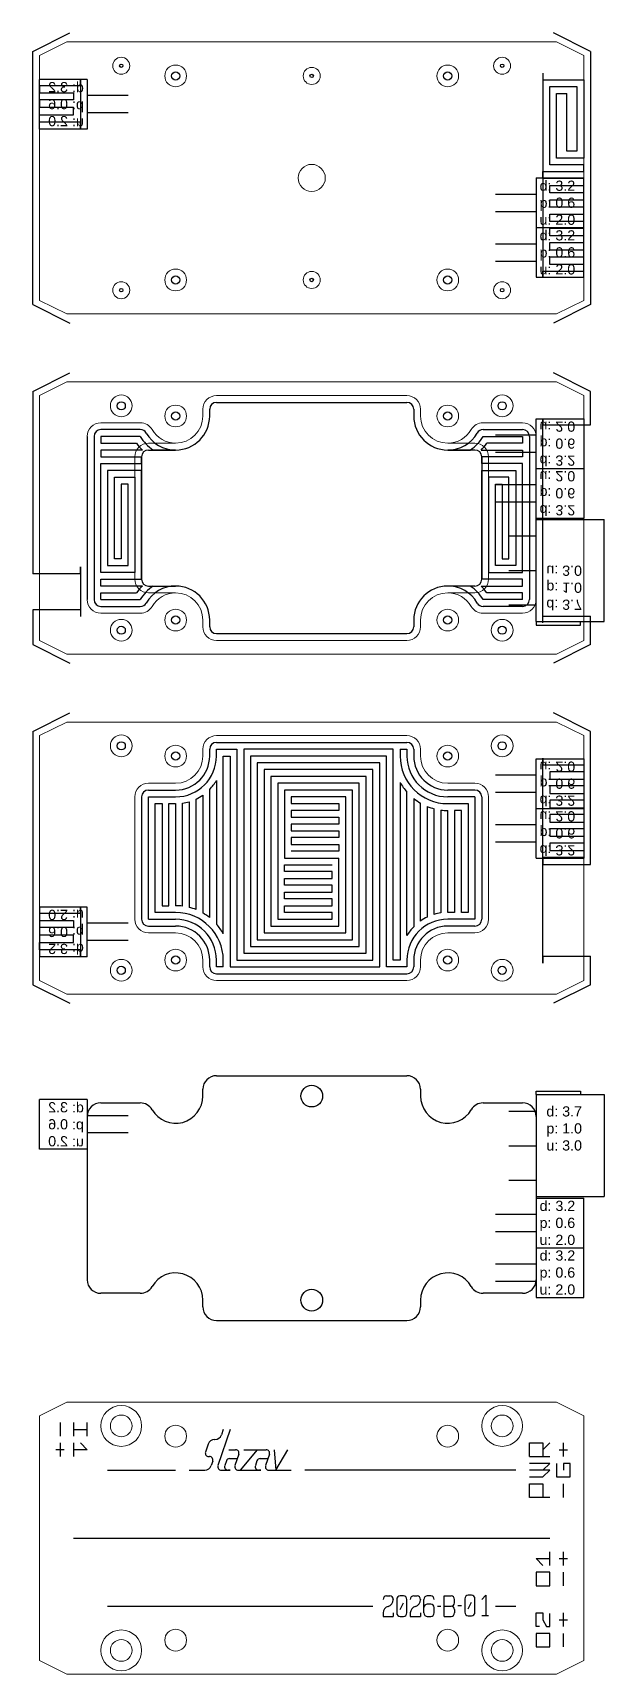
# Model space of a CAD drawing. Header units: millimetres. Extents: x -6 to 383, y -200 to 41.
# Drawn here: x 299 to 383, y -200 to 41.3 of the extents above; entities outside this region: 3.
import ezdxf

# ---------------------------------------------------------------- set-up
doc = ezdxf.new("R2010")
doc.units = ezdxf.units.MM
doc.layers.get('0').update_dxf_attribs({"lineweight": 13, "true_color": 0x000000})
for name, color, linetype, lineweight, true_color in [('comp', 1, 'Continuous', 25, 0xff0000), ('cut', 174, 'Continuous', 25, 0x000080), ('cut_1.1mm', 30, 'Continuous', 25, 0xff7f00), ('cut_1.7mm', 134, 'Continuous', 25, 0x008080), ('cut_2.2mm', 94, 'Continuous', 25, 0x008000), ('cut_2mm', 214, 'Continuous', 25, 0x800080), ('engrave', 54, 'Continuous', 25, 0x808000)]:
    doc.layers.add(name, color=color, linetype=linetype, lineweight=lineweight, true_color=true_color)
doc.styles.add('textstyle0', font='')
doc.styles.add('textstyle3', font='')
doc.styles.add('textstyle4', font='')
doc.styles.get('textstyle0').set_extended_font_data('Nimbus Sans L')
doc.styles.get('textstyle3').set_extended_font_data('Nimbus Sans L')
doc.styles.get('textstyle4').set_extended_font_data('Nimbus Sans L')

# ---------------------------------------------------------------- blocks, each defined once
blk = doc.blocks.new('conn5x3')
at = {"layer": 'comp'}
for p, q in [((0, 7.54), (0, 8.04)), ((0, 8.04), (6.5, 8.04)), ((0, 7.54), (10, 7.54)), ((0, 7.54), (0, -7.46)), ((6.5, 8.04), (6.5, 7.54)), ((10, 7.54), (10, -7.46)), ((-4, 5.08), (0, 5.08)), ((-4, 0), (0, 0)), ((-4, -5.08), (0, -5.08)), ((0, -7.46), (10, -7.46))]:
    blk.add_line(p, q, dxfattribs=at)
at = {"layer": 'comp', "insert": (1.5, 2.54), "char_height": 1.5, "attachment_point": 4, "style": 'textstyle4'}
blk.add_mtext('d: 3.7\\Pp: 1.0\\Pu: 3.0', dxfattribs=at)
blk = doc.blocks.new('conn2.56x2')
at = {"layer": 'comp'}
for p, q in [((0, 3.65), (7, 3.65)), ((0, 3.65), (0, -3.65)), ((7, -3.65), (7, 3.65)), ((-6, 1.27), (0, 1.27)), ((-6, -1.27), (0, -1.27)), ((0, -3.65), (7, -3.65))]:
    blk.add_line(p, q, dxfattribs=at)
at = {"layer": 'comp', "insert": (0.5, 0), "char_height": 1.5, "attachment_point": 4, "style": 'textstyle3'}
blk.add_mtext('d: 3.2\\Pp: 0.6\\Pu: 2.0', dxfattribs=at)
blk = doc.blocks.new('res')
at = {"layer": 'comp'}
for p, q in [((-6, 2.54), (0, 2.54)), ((0, 4.75), (10, 4.75)), ((0, 4.75), (0, -4.75)), ((10, -4.75), (10, 4.75)), ((-6, 0), (0, 0)), ((-6, -2.54), (0, -2.54)), ((0, -4.75), (10, -4.75)), ((11.5, -2.7), (10, -2.7)), ((10, -4.7), (11.5, -4.7)), ((11.5, -4.7), (11.5, -2.7))]:
    blk.add_line(p, q, dxfattribs=at)
at = {"layer": 'comp', "insert": (2, 0), "char_height": 1.5, "attachment_point": 4, "style": 'textstyle0'}
blk.add_mtext('d: 2.0\\Pp: 0.4\\Pu: 2.2', dxfattribs=at)

msp = doc.modelspace()

# ---------------------------------------------------------------- linework, layer by layer
for p, q in [((300, 38), (304, 40)), ((376, 40), (304, 40)), ((380, 38), (376, 40)), ((300, 38), (300, 2)), ((380, 38), (380, 2)), ((300, 2), (304, 0)), ((304, 0), (376, 0)), ((380, 2), (376, 0)), ((300, -12), (304, -10)), ((300, -12), (300, -48)), ((376, -10), (304, -10)), ((326, -12), (354, -12)), ((380, -12), (376, -10)), ((380, -12), (380, -48)), ((324, -15), (324, -14)), ((356, -14), (356, -15)), ((314.8, -16), (309, -16)), ((365.2, -16), (371, -16)), ((307, -18), (307, -42)), ((316, -19), (320, -19)), ((364, -19), (360, -19)), ((373, -18), (373, -42)), ((314, -21), (314, -39)), ((366, -21), (366, -39)), ((316, -41), (320, -41)), ((364, -41), (360, -41)), ((309, -44), (314.8, -44)), ((324, -46), (324, -45)), ((356, -45), (356, -46)), ((371, -44), (365.2, -44)), ((300, -48), (304, -50)), ((326, -48), (354, -48)), ((380, -48), (376, -50)), ((304, -50), (376, -50)), ((300, -62), (304, -60)), ((376, -60), (304, -60)), ((380, -62), (376, -60)), ((300, -62), (300, -98)), ((326, -62), (354, -62)), ((380, -62), (380, -98)), ((324, -65), (324, -64)), ((356, -64), (356, -65)), ((316, -69), (320, -69)), ((364, -69), (360, -69)), ((314, -71), (314, -89)), ((366, -71), (366, -89)), ((316, -91), (320, -91)), ((364, -91), (360, -91)), ((324, -96), (324, -95)), ((356, -95), (356, -96)), ((300, -98), (304, -100)), ((326, -98), (354, -98)), ((380, -98), (376, -100)), ((304, -100), (376, -100)), ((300, -162), (304, -160)), ((376, -160), (304, -160)), ((380, -162), (376, -160)), ((300, -162), (300, -198)), ((380, -162), (380, -198)), ((300, -198), (304, -200)), ((304, -200), (376, -200)), ((380, -198), (376, -200))]:
    msp.add_line(p, q)
for centre, radius in [((312, 36.5), 1.25), ((320, 35), 1.6), ((340, 35), 1.25), ((360, 35), 1.6), ((368, 36.5), 1.25), ((340, 20), 2), ((320, 5), 1.6), ((340, 5), 1.25), ((360, 5), 1.6), ((312, 3.5), 1.25), ((368, 3.5), 1.25), ((312, -13.5), 1.6), ((368, -13.5), 1.6), ((320, -15), 1.6), ((360, -15), 1.6), ((320, -45), 1.6), ((360, -45), 1.6), ((312, -46.5), 1.6), ((368, -46.5), 1.6), ((312, -63.5), 1.6), ((368, -63.5), 1.6), ((320, -65), 1.6), ((360, -65), 1.6), ((320, -95), 1.6), ((360, -95), 1.6), ((312, -96.5), 1.6), ((368, -96.5), 1.6), ((312, -163.5), 3), ((368, -163.5), 3), ((312, -163.5), 1.6), ((320, -165), 1.6), ((360, -165), 1.6), ((368, -163.5), 1.6), ((312, -196.5), 3), ((312, -196.5), 1.6), ((320, -195), 1.6), ((360, -195), 1.6), ((368, -196.5), 3), ((368, -196.5), 1.6)]:
    msp.add_circle(centre, radius)
for centre, radius, start, end in [((326, -14), 2, 90, 180), ((354, -14), 2, 0, 90), ((309, -18), 2, 90, 180), ((314.8, -18), 2, 30, 90), ((320, -15), 4, 270, 0), ((360, -15), 4, 180, 270), ((365.2, -18), 2, 90, 150), ((371, -18), 2, 0, 90), ((316, -21), 2, 90, 180), ((320, -15), 4, 210, 270), ((360, -15), 4, 270, 330), ((364, -21), 2, 0, 90), ((316, -39), 2, 180, 270), ((320, -45), 4, 90, 150), ((320, -45), 4, 0, 90), ((360, -45), 4, 90, 180), ((360, -45), 4, 30, 90), ((364, -39), 2, 270, 0), ((309, -42), 2, 180, 270), ((314.8, -42), 2, 270, 330), ((365.2, -42), 2, 210, 270), ((371, -42), 2, 270, 0), ((326, -46), 2, 180, 270), ((354, -46), 2, 270, 0), ((326, -64), 2, 90, 180), ((354, -64), 2, 0, 90), ((320, -65), 4, 270, 0), ((360, -65), 4, 180, 270), ((316, -71), 2, 90, 180), ((364, -71), 2, 0, 90), ((316, -89), 2, 180, 270), ((364, -89), 2, 270, 0), ((320, -95), 4, 0, 90), ((360, -95), 4, 90, 180), ((326, -96), 2, 180, 270), ((354, -96), 2, 270, 0)]:
    msp.add_arc(centre, radius, start, end)
at = {"layer": 'cut'}
for p, q in [((299, 38.62), (304.45, 41.34)), ((381, 38.62), (375.55, 41.34)), ((299, 1.38), (299, 38.62)), ((381, 38.62), (381, 1.38)), ((299, 1.38), (304.45, -1.34)), ((381, 1.38), (375.55, -1.34)), ((299, -11.38), (304.45, -8.66)), ((381, -11.38), (375.55, -8.66)), ((299, -11.38), (299, -38.2)), ((381, -16.3), (381, -11.38)), ((325, -15), (325, -14)), ((326, -13), (354, -13)), ((355, -14), (355, -15)), ((374, -45.43), (374, -15.4)), ((374, -15.4), (374, -16.3)), ((374, -16.3), (381, -16.3)), ((315, -21), (315, -39)), ((316, -20), (320, -20)), ((364, -20), (360, -20)), ((365, -21), (365, -39)), ((306, -38.2), (299, -38.2)), ((306, -37.2), (306, -44.5)), ((306, -38.2), (306, -37.2)), ((316, -40), (320, -40)), ((364, -40), (360, -40)), ((299, -43.5), (299, -48.62)), ((306, -43.5), (299, -43.5)), ((306, -43.5), (306, -44.5)), ((325, -46), (325, -45)), ((355, -45), (355, -46)), ((374, -44.43), (381, -44.43)), ((374, -45.43), (374, -44.43)), ((381, -48.62), (381, -44.43)), ((326, -47), (354, -47)), ((299, -48.62), (304.45, -51.34)), ((381, -48.62), (375.55, -51.34)), ((299, -61.38), (304.45, -58.66)), ((381, -61.38), (375.55, -58.66)), ((299, -61.38), (299, -98.62)), ((381, -80.93), (381, -61.38)), ((374, -95.43), (374, -79.97)), ((374, -79.97), (374, -80.93)), ((374, -80.93), (381, -80.93)), ((374, -94.43), (381, -94.43)), ((374, -94.43), (374, -95.43)), ((381, -98.62), (381, -94.43)), ((299, -98.62), (304.45, -101.34)), ((381, -98.62), (375.55, -101.34)), ((326, -112), (354, -112)), ((324, -115), (324, -114)), ((356, -114), (356, -115)), ((307, -118), (307, -142)), ((309, -116), (314.8, -116)), ((365.2, -116), (371, -116)), ((373, -118), (373, -142)), ((314.8, -144), (309, -144)), ((371, -144), (365.2, -144)), ((324, -146), (324, -145)), ((356, -145), (356, -146)), ((326, -148), (354, -148))]:
    msp.add_line(p, q, dxfattribs=at)
for centre, radius in [((312, 36.5), 0.25), ((368, 36.5), 0.25), ((320, 35), 0.6), ((340, 35), 0.25), ((360, 35), 0.6), ((320, 5), 0.6), ((340, 5), 0.25), ((360, 5), 0.6), ((312, 3.5), 0.25), ((368, 3.5), 0.25), ((312, -13.5), 0.6), ((320, -15), 0.6), ((360, -15), 0.6), ((368, -13.5), 0.6), ((320, -45), 0.6), ((360, -45), 0.6), ((312, -46.5), 0.6), ((368, -46.5), 0.6), ((312, -63.5), 0.6), ((320, -65), 0.6), ((360, -65), 0.6), ((368, -63.5), 0.6), ((312, -96.5), 0.6), ((320, -95), 0.6), ((360, -95), 0.6), ((368, -96.5), 0.6), ((340, -115), 1.6), ((340, -145), 1.6)]:
    msp.add_circle(centre, radius, dxfattribs=at)
for centre, radius, start, end in [((326, -14), 1, 90, 180), ((354, -14), 1, 0, 90), ((320, -15), 5, 270, 0), ((360, -15), 5, 180, 270), ((316, -21), 1, 90, 180), ((364, -21), 1, 0, 90), ((316, -39), 1, 180, 270), ((320, -45), 5, 0, 90), ((360, -45), 5, 90, 180), ((364, -39), 1, 270, 0), ((326, -46), 1, 180, 270), ((354, -46), 1, 270, 0), ((326, -114), 2, 90, 180), ((354, -114), 2, 0, 90), ((320, -115), 4, 210, 0), ((360, -115), 4, 180, 330), ((309, -118), 2, 90, 180), ((314.8, -118), 2, 30, 90), ((365.2, -118), 2, 90, 150), ((371, -118), 2, 0, 90), ((309, -142), 2, 180, 270), ((320, -145), 4, 0, 150), ((360, -145), 4, 30, 180), ((371, -142), 2, 270, 0), ((314.8, -142), 2, 270, 330), ((365.2, -142), 2, 210, 270), ((326, -146), 2, 180, 270), ((354, -146), 2, 270, 0)]:
    msp.add_arc(centre, radius, start, end, dxfattribs=at)
at = {"layer": 'cut_1.1mm'}
for p, q in [((374, -79.9), (374, -65.3)), ((374, -65.3), (374, -66.3)), ((374, -66.3), (380, -66.3)), ((380, -67.3), (375, -67.3)), ((375, -67.3), (375, -68.4)), ((380, -66.3), (380, -67.3)), ((375, -68.4), (380, -68.4)), ((380, -69.4), (375, -69.4)), ((375, -69.4), (375, -70.5)), ((380, -68.4), (380, -69.4)), ((375, -70.5), (380, -70.5)), ((380, -71.5), (375, -71.5)), ((375, -71.5), (375, -72.6)), ((380, -70.5), (380, -71.5)), ((375, -72.6), (380, -72.6)), ((380, -73.6), (375, -73.6)), ((375, -73.6), (375, -74.7)), ((375, -74.7), (380, -74.7)), ((380, -72.6), (380, -73.6)), ((380, -74.7), (380, -75.7)), ((380, -75.7), (375, -75.7)), ((375, -75.7), (375, -76.8)), ((375, -76.8), (380, -76.8)), ((380, -76.8), (380, -77.8)), ((380, -77.8), (375, -77.8)), ((375, -77.8), (375, -78.9)), ((375, -78.9), (380, -78.9)), ((380, -78.9), (380, -79.9)), ((380, -79.9), (374, -79.9)), ((300, -88.1), (306, -88.1)), ((300, -88.1), (300, -89.2)), ((300, -89.2), (305, -89.2)), ((305, -89.2), (305, -90.2)), ((306, -87.2), (306, -94.5)), ((306, -88.1), (306, -87.2)), ((305, -90.2), (300, -90.2)), ((300, -90.2), (300, -91.3)), ((300, -91.3), (305, -91.3)), ((305, -92.4), (305, -91.3)), ((300, -93.5), (300, -92.4)), ((300, -92.4), (305, -92.4)), ((306, -93.5), (300, -93.5)), ((306, -94.5), (306, -93.5))]:
    msp.add_line(p, q, dxfattribs=at)
at = {"layer": 'cut_1.7mm'}
for p, q in [((306, 34.5), (306, 27.2)), ((306, 33.6), (306, 34.5)), ((300, 33.6), (306, 33.6)), ((300, 33.6), (300, 32.5)), ((300, 32.5), (305, 32.5)), ((305, 31.5), (300, 31.5)), ((300, 31.5), (300, 30.4)), ((305, 32.5), (305, 31.5)), ((300, 30.4), (305, 30.4)), ((300, 28.2), (300, 29.3)), ((300, 29.3), (305, 29.3)), ((305, 29.3), (305, 30.4)), ((306, 28.2), (300, 28.2)), ((306, 27.2), (306, 28.2)), ((374, 19.9), (374, 5.3)), ((380, 19.9), (374, 19.9)), ((380, 18.9), (380, 19.9)), ((375, 17.8), (375, 18.9)), ((375, 18.9), (380, 18.9)), ((380, 17.8), (375, 17.8)), ((380, 16.8), (380, 17.8)), ((375, 15.7), (375, 16.8)), ((375, 16.8), (380, 16.8)), ((380, 15.7), (375, 15.7)), ((375, 13.6), (375, 14.7)), ((375, 14.7), (380, 14.7)), ((380, 14.7), (380, 15.7)), ((380, 13.6), (375, 13.6)), ((375, 11.5), (375, 12.6)), ((375, 12.6), (380, 12.6)), ((380, 12.6), (380, 13.6)), ((380, 11.5), (375, 11.5)), ((375, 9.4), (375, 10.5)), ((375, 10.5), (380, 10.5)), ((380, 10.5), (380, 11.5)), ((380, 9.4), (375, 9.4)), ((375, 7.3), (375, 8.4)), ((375, 8.4), (380, 8.4)), ((380, 7.3), (375, 7.3)), ((380, 8.4), (380, 9.4)), ((380, 6.3), (380, 7.3)), ((374, 6.3), (380, 6.3)), ((374, 5.3), (374, 6.3))]:
    msp.add_line(p, q, dxfattribs=at)
at = {"layer": 'cut_2.2mm'}
for p, q in [((374, 35.43), (374, 19.97)), ((374, 35.43), (374, 34.43)), ((374, 34.43), (380, 34.43)), ((380, 34.43), (380, 22.93)), ((375, 21.93), (375, 33.43)), ((375, 33.43), (379, 33.43)), ((376, 22.93), (376, 32.43)), ((376, 32.43), (377.5, 32.43)), ((377.5, 23.93), (377.5, 32.43)), ((379, 33.43), (379, 23.93)), ((380, 21.93), (375, 21.93)), ((380, 22.93), (376, 22.93)), ((379, 23.93), (377.5, 23.93)), ((380, 20.93), (380, 21.93)), ((374, 20.93), (380, 20.93)), ((374, 19.97), (374, 20.93))]:
    msp.add_line(p, q, dxfattribs=at)
at = {"layer": 'cut_2mm'}
for p, q in [((307, -18), (307, -42)), ((308, -18), (308, -42)), ((314.8, -17), (309, -17)), ((314.8, -18), (309, -18)), ((309, -18), (309, -19)), ((309, -19), (314.26, -19)), ((365.2, -17), (371, -17)), ((365.2, -18), (371, -18)), ((371, -19), (365.74, -19)), ((371, -18), (371, -19)), ((372, -18), (372, -42)), ((373, -42), (373, -18)), ((315.1, -20), (309, -20)), ((309, -20), (309, -21)), ((309, -21), (315, -21)), ((315, -22), (315, -21)), ((320, -20), (316.68, -20)), ((360, -20), (363.32, -20)), ((364.9, -20), (371, -20)), ((371, -21), (365, -21)), ((365, -22), (365, -21)), ((371, -20), (371, -21)), ((309, -38), (309, -22)), ((309, -22), (315, -22)), ((315, -23), (310, -23)), ((310, -23), (310, -37)), ((311, -36), (311, -24)), ((311, -24), (314, -24)), ((314, -24), (314, -38)), ((315, -39), (315, -23)), ((371, -22), (365, -22)), ((365, -39), (365, -23)), ((365, -23), (370, -23)), ((369, -24), (366, -24)), ((366, -24), (366, -38)), ((369, -36), (369, -24)), ((370, -23), (370, -37)), ((371, -38), (371, -22)), ((313, -25), (312, -25)), ((312, -25), (312, -36)), ((313, -37), (313, -25)), ((367, -37), (367, -25)), ((367, -25), (368, -25)), ((368, -25), (368, -36)), ((312, -36), (311, -36)), ((368, -36), (369, -36)), ((314, -38), (309, -38)), ((310, -37), (313, -37)), ((366, -38), (371, -38)), ((370, -37), (367, -37)), ((309, -40), (309, -39)), ((309, -39), (315, -39)), ((315.1, -40), (309, -40)), ((309, -42), (309, -41)), ((309, -41), (314.26, -41)), ((316.68, -40), (320, -40)), ((363.32, -40), (360, -40)), ((364.9, -40), (371, -40)), ((371, -39), (365, -39)), ((371, -41), (365.74, -41)), ((371, -40), (371, -39)), ((371, -42), (371, -41)), ((309, -42), (314.8, -42)), ((309, -43), (314.8, -43)), ((371, -42), (365.2, -42)), ((371, -43), (365.2, -43)), ((325, -65), (325, -64)), ((326, -63), (354, -63)), ((326, -65), (326, -64)), ((326, -64), (329, -64)), ((327, -91.13), (327, -65)), ((327, -65), (328, -65)), ((328, -65), (328, -96)), ((329, -64), (329, -95)), ((352, -64), (330, -64)), ((330, -64), (330, -94)), ((351, -65), (331, -65)), ((331, -65), (331, -93)), ((351, -96), (351, -65)), ((352, -95), (352, -64)), ((353, -64), (353, -65)), ((353, -64), (354, -64)), ((354, -64), (354, -65)), ((355, -64), (355, -65)), ((350, -66), (332, -66)), ((332, -66), (332, -92)), ((349, -67), (333, -67)), ((333, -67), (333, -68)), ((349, -95), (349, -67)), ((350, -96), (350, -66)), ((325, -88.76), (325, -69.9)), ((326, -68.61), (326, -89.71)), ((333, -68), (333, -91)), ((348, -68), (334, -68)), ((334, -68), (334, -90)), ((347, -69), (335, -69)), ((335, -69), (335, -89)), ((347, -93), (347, -69)), ((348, -94), (348, -68)), ((353, -68.87), (353, -95)), ((315, -71), (315, -89)), ((316, -70), (320, -70)), ((316, -89), (316, -71)), ((316, -71), (320, -71)), ((317, -88), (317, -72)), ((317, -72), (318, -72)), ((318, -72), (318, -87)), ((319, -87), (319, -72)), ((319, -72), (320, -72)), ((320, -72), (320, -87)), ((321, -87.06), (321, -71.93)), ((322, -71.71), (322, -87.25)), ((323, -87.58), (323, -71.32)), ((324, -70.74), (324, -88.07)), ((346, -70), (336, -70)), ((336, -70), (336, -80)), ((345, -71), (337, -71)), ((337, -71), (337, -72)), ((337, -72), (344, -72)), ((344, -72), (344, -73)), ((345, -91), (345, -71)), ((346, -92), (346, -70)), ((354, -91.39), (354, -70.29)), ((355, -71.24), (355, -90.1)), ((356, -89.26), (356, -71.93)), ((364, -70), (360, -70)), ((364, -71), (360, -71)), ((360, -72), (363, -72)), ((363, -72), (363, -88)), ((364, -71), (364, -89)), ((365, -71), (365, -89)), ((344, -73), (337, -73)), ((337, -73), (337, -74)), ((337, -74), (344, -74)), ((344, -74), (344, -75)), ((357, -72.42), (357, -88.68)), ((358, -88.29), (358, -72.75)), ((359, -72.94), (359, -88.07)), ((360, -88), (360, -73)), ((362, -73), (361, -73)), ((361, -73), (361, -88)), ((362, -88), (362, -73)), ((344, -75), (337, -75)), ((337, -75), (337, -76)), ((337, -76), (344, -76)), ((344, -77), (337, -77)), ((337, -77), (337, -78)), ((344, -76), (344, -77)), ((337, -78), (344, -78)), ((344, -79), (337, -79)), ((344, -78), (344, -79)), ((336, -80), (344, -80)), ((336, -82), (336, -81)), ((336, -81), (343, -81)), ((343, -82), (336, -82)), ((343, -83), (343, -82)), ((344, -90), (344, -80)), ((336, -84), (336, -83)), ((336, -83), (343, -83)), ((343, -84), (336, -84)), ((343, -85), (343, -84)), ((336, -86), (336, -85)), ((336, -85), (343, -85)), ((343, -86), (336, -86)), ((343, -87), (343, -86)), ((316, -89), (320, -89)), ((320, -88), (317, -88)), ((318, -87), (319, -87)), ((335, -89), (343, -89)), ((336, -88), (336, -87)), ((336, -87), (343, -87)), ((343, -88), (336, -88)), ((343, -89), (343, -88)), ((361, -88), (360, -88)), ((364, -89), (360, -89)), ((363, -88), (362, -88)), ((316, -90), (320, -90)), ((333, -91), (345, -91)), ((334, -90), (344, -90)), ((364, -90), (360, -90)), ((330, -94), (348, -94)), ((331, -93), (347, -93)), ((332, -92), (346, -92)), ((325, -96), (325, -95)), ((326, -96), (326, -95)), ((327, -96), (326, -96)), ((327, -96), (327, -95)), ((328, -96), (350, -96)), ((329, -95), (349, -95)), ((354, -96), (351, -96)), ((353, -95), (352, -95)), ((354, -95), (354, -96)), ((355, -95), (355, -96)), ((326, -97), (354, -97))]:
    msp.add_line(p, q, dxfattribs=at)
for centre, radius, start, end in [((309, -18), 1, 90, 180), ((320, -15), 7, 214.8499, 225.5847), ((314.8, -18), 1, 30, 90), ((320, -15), 6, 210, 236.4427), ((320, -15), 5, 210, 270), ((360, -15), 5, 270, 330), ((360, -15), 6, 303.5573, 330), ((365.2, -18), 1, 90, 150), ((360, -15), 7, 314.4153, 325.1501), ((371, -18), 1, 0, 90), ((320, -45), 7, 134.4153, 145.1501), ((320, -45), 6, 123.5573, 150), ((320, -45), 5, 90, 150), ((360, -45), 5, 30, 90), ((360, -45), 6, 30, 56.4427), ((360, -45), 7, 34.8499, 45.5847), ((309, -42), 1, 180, 270), ((314.8, -42), 1, 270, 330), ((365.2, -42), 1, 210, 270), ((371, -42), 1, 270, 0), ((320, -65), 5, 270, 0), ((320, -65), 6, 270, 0), ((326, -64), 1, 90, 180), ((360, -65), 7, 180, 270), ((354, -64), 1, 0, 90), ((360, -65), 6, 180, 270), ((360, -65), 5, 180, 270), ((320, -65), 7, 315.5847, 328.9973), ((360, -65), 8, 208.955, 221.4096), ((316, -71), 1, 90, 180), ((320, -65), 7, 278.2132, 286.6015), ((320, -65), 7, 295.3769, 304.8499), ((360, -65), 8, 231.3178, 240), ((364, -71), 1, 0, 90), ((360, -65), 8, 247.9757, 255.5225), ((360, -65), 8, 262.8192, 270), ((316, -89), 1, 180, 270), ((320, -95), 8, 82.8192, 90), ((320, -95), 7, 0, 90), ((320, -95), 6, 0, 90), ((320, -95), 8, 67.9757, 75.5225), ((320, -95), 8, 51.3178, 60), ((360, -95), 6, 90, 180), ((360, -95), 7, 115.3769, 124.8499), ((360, -95), 7, 98.2132, 106.6015), ((364, -89), 1, 270, 0), ((320, -95), 5, 0, 90), ((320, -95), 8, 28.955, 41.4096), ((360, -95), 7, 135.5847, 148.9973), ((360, -95), 5, 90, 180), ((326, -96), 1, 180, 270), ((354, -96), 1, 270, 0)]:
    msp.add_arc(centre, radius, start, end, dxfattribs=at)
at = {"layer": 'engrave'}
for p, q in [((303, -163), (303, -165)), ((305, -163), (305, -165)), ((305, -164), (307, -164)), ((307, -165), (307, -163)), ((328, -164), (326.22, -169.34)), ((327, -164), (326.73, -164.82)), ((303, -166), (303, -168)), ((305, -166), (305, -168)), ((306, -166), (307, -167)), ((324.77, -166.18), (324.39, -167.34)), ((325.72, -165.5), (325.78, -165.5)), ((372, -168), (372, -166)), ((372, -166), (374, -166)), ((374, -166), (374, -168)), ((374, -167), (375, -166)), ((377, -168), (377, -166)), ((303.6, -167), (302.4, -167)), ((307, -167), (305, -167)), ((324.86, -168), (324.97, -168)), ((325.45, -168.66), (325.23, -169.32)), ((327.45, -168.64), (327.22, -169.34)), ((327.8, -167), (328.81, -167)), ((327.93, -168.3), (329.07, -168.3)), ((329.28, -167.66), (328.72, -169.34)), ((332, -167), (329.5, -170)), ((330, -167), (333.31, -167)), ((331.95, -168.64), (331.72, -169.34)), ((332.43, -168.3), (333.57, -168.3)), ((333.78, -167.66), (333.22, -169.34)), ((334.5, -167), (334.75, -170)), ((334.75, -170), (336.5, -167)), ((372, -168), (375, -168)), ((376.4, -167), (377.6, -167)), ((310, -170), (320, -170)), ((322, -170), (324.28, -170)), ((326.69, -170), (328, -170)), ((328, -170), (327.69, -170)), ((329.19, -170), (332.5, -170)), ((332.5, -170), (332.19, -170)), ((333.69, -170), (337, -170)), ((370, -170), (339, -170)), ((375, -169), (372, -169)), ((375, -170), (372, -170)), ((372, -171), (374, -171)), ((374, -170), (375, -169)), ((374, -171), (375, -170)), ((376, -169), (376, -171)), ((376, -171), (378, -171)), ((378, -169), (377, -169)), ((377, -169), (377, -170)), ((378, -171), (378, -169)), ((372, -174), (372, -172)), ((372, -172), (374, -172)), ((374, -172), (374, -174)), ((377, -174), (377, -172)), ((375, -174), (372, -174)), ((305, -180), (375, -180)), ((374, -184), (373, -183)), ((373, -183), (375, -183)), ((375, -184), (375, -182)), ((376.4, -183), (377.6, -183)), ((377, -184), (377, -182)), ((375, -185), (373, -185)), ((373, -185), (373, -187)), ((375, -187), (375, -185)), ((377, -187), (377, -185)), ((373, -187), (375, -187)), ((310, -190), (349, -190)), ((350.5, -189), (350.5, -189)), ((351, -188.5), (351.5, -188.5)), ((352, -189), (352, -189.06)), ((352.5, -189), (352.5, -191)), ((353.5, -188.5), (353, -188.5)), ((353, -190.5), (353.5, -189.5)), ((354, -191), (354, -189)), ((354.5, -189), (354.5, -189)), ((355, -188.5), (355.5, -188.5)), ((356, -189), (356, -189.06)), ((356.5, -191), (356.5, -189)), ((357.5, -188.5), (357, -188.5)), ((357.5, -189.7), (357, -189.7)), ((357.5, -188.5), (357.5, -188.5)), ((358, -189), (358, -189)), ((358, -191), (358, -190.2)), ((358.5, -190), (359, -190)), ((359.5, -191.5), (359.5, -188.5)), ((359.5, -188.5), (360.5, -188.5)), ((359.5, -190), (360.5, -190)), ((361, -189.5), (361, -189)), ((361, -190.5), (361, -191)), ((361.5, -189.9), (362, -189.9)), ((362.5, -188.9), (362.5, -190.9)), ((363.5, -188.4), (363, -188.4)), ((363, -190.4), (363.5, -189.4)), ((364, -190.9), (364, -188.9)), ((365.6, -188.4), (365, -189)), ((365.6, -188.4), (365.6, -191.4)), ((367, -190), (370, -190)), ((350.5, -191), (350.5, -191.5)), ((350.5, -191.5), (352, -191.5)), ((352, -191), (352, -191.5)), ((353, -191.5), (353.5, -191.5)), ((354.5, -191), (354.5, -191.5)), ((354.5, -191.5), (356, -191.5)), ((356, -191), (356, -191.5)), ((357, -191.5), (357.5, -191.5)), ((359.5, -191.5), (360.5, -191.5)), ((363, -191.4), (363.5, -191.4)), ((366, -191.4), (365, -191.4)), ((373, -193), (373, -191)), ((373, -191), (374, -191)), ((373.5, -193), (373, -193)), ((374, -191), (374, -192)), ((374, -192), (374.5, -193)), ((374.5, -193), (375, -193)), ((375, -193), (375, -191.1)), ((376.4, -192), (377.6, -192)), ((377, -193), (377, -191)), ((375, -194), (373, -194)), ((373, -194), (373, -196)), ((375, -196), (375, -194)), ((377, -196), (377, -194)), ((373, -196), (375, -196))]:
    msp.add_line(p, q, dxfattribs=at)
for centre, radius, start, end in [((325.72, -166.5), 1, 90, 161.5651), ((325.78, -164.5), 1, 270, 341.5651), ((324.86, -167.5), 0.5, 161.5651, 270), ((324.97, -168.5), 0.5, 341.5651, 90), ((327.93, -168.8), 0.5, 90, 161.5651), ((328.81, -167.5), 0.5, 341.5651, 90), ((332.43, -168.8), 0.5, 90, 161.5651), ((333.31, -167.5), 0.5, 341.5651, 90), ((324.28, -169), 1, 270, 341.5651), ((326.69, -169.5), 0.5, 161.5651, 270), ((327.69, -169.5), 0.5, 161.5651, 270), ((329.19, -169.5), 0.5, 161.5651, 270), ((332.19, -169.5), 0.5, 161.5651, 270), ((333.69, -169.5), 0.5, 161.5651, 270), ((351, -189), 0.5, 90, 180), ((351.5, -191), 1, 104.4775, 180), ((351, -189.06), 1, 284.4775, 0), ((351.5, -189), 0.5, 0, 90), ((353, -189), 0.5, 90, 180), ((353.5, -189), 0.5, 0, 90), ((355, -189), 0.5, 90, 180), ((355.5, -191), 1, 104.4775, 180), ((355, -189.06), 1, 284.4775, 0), ((355.5, -189), 0.5, 0, 90), ((357, -189), 0.5, 90, 180), ((357, -190.2), 0.5, 90, 180), ((357.5, -189), 0.5, 0, 90), ((357.5, -190.2), 0.5, 0, 90), ((360.5, -189), 0.5, 0, 90), ((360.5, -189.5), 0.5, 270, 0), ((360.5, -190.5), 0.5, 0, 90), ((363, -188.9), 0.5, 90, 180), ((363.5, -188.9), 0.5, 0, 90), ((353, -191), 0.5, 180, 270), ((353.5, -191), 0.5, 270, 0), ((357, -191), 0.5, 180, 270), ((357.5, -191), 0.5, 270, 0), ((360.5, -191), 0.5, 270, 0), ((363, -190.9), 0.5, 180, 270), ((363.5, -190.9), 0.5, 270, 0)]:
    msp.add_arc(centre, radius, start, end, dxfattribs=at)

# ---------------------------------------------------------------- block references
at = {"layer": 'comp', "yscale": -1}
for p, rotation in [((307, 30.85), 180), ((373, -19.05), 360), ((373, -26.35), 360), ((307, -119.15), 180)]:
    msp.add_blockref('conn2.56x2', p, dxfattribs=dict(at, rotation=rotation))
at = {"layer": 'comp'}
for name, p in [('conn2.56x2', (373, 16.35)), ('conn2.56x2', (373, 9.05)), ('conn2.56x2', (0, 0)), ('res', (0, -40)), ('conn5x3', (373, -122.3)), ('conn2.56x2', (373, -133.65)), ('conn2.56x2', (373, -140.95))]:
    msp.add_blockref(name, p, dxfattribs=at)
for name, p, rotation in [('conn5x3', (0, -20), 360), ('conn2.56x2', (307, -90.85), 180)]:
    msp.add_blockref(name, p, dxfattribs=dict(at, rotation=rotation))
at = {"layer": 'comp', "yscale": -1}
for name, p in [('conn5x3', (373, -37.7)), ('conn2.56x2', (373, -69.05)), ('conn2.56x2', (373, -76.35))]:
    msp.add_blockref(name, p, dxfattribs=at)

doc.saveas('drawing.dxf')
